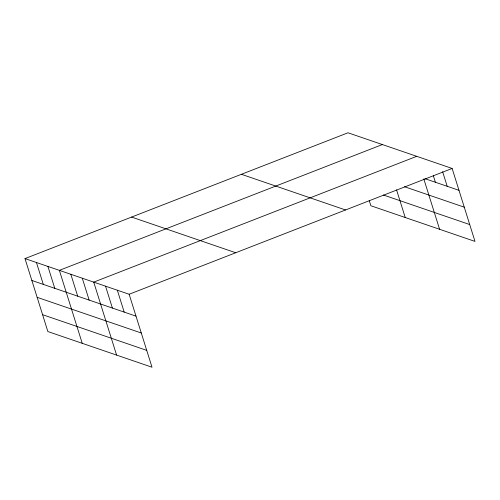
<?xml version="1.0" encoding="UTF-8"?>
<svg xmlns="http://www.w3.org/2000/svg" width="500" height="500" viewBox="0 0 500 500"><rect width="100%" height="100%" fill="white"/><g stroke="black" fill="none" stroke-linecap="round" stroke-linejoin="round"><path stroke-width="0.75" d="M25 258.587L129.144 294.256L152.006 367.219L47.862 331.544L25 258.587L347.994 132.781L452.137 168.456L475 241.412L370.856 205.744L369.25 200.613M382.362 144.556L59.369 270.356L82.231 343.319M416.731 156.325L93.731 282.131L116.594 355.087M129.144 294.256L452.137 168.456M425.062 178.713L458.994 190.338M404.525 186.725L464.275 207.194M383.475 195.019L469.719 224.556M241.406 174.3L345.55 209.969M131.588 217.069L235.731 252.744M31.856 280.469L136 316.144M37.138 297.325L141.281 332.994M42.581 314.688L146.725 350.363M442.619 171.706L447.194 186.294M433.331 175.688L435.387 182.25M423.812 178.944L439.594 229.288M396.544 189.806L405.225 217.512M117.338 290.212L124.194 312.1M105.538 286.175L112.394 308.056M82.275 278.206L89.138 300.087M70.825 274.281L77.681 296.163M47.912 266.431L54.769 288.319M36.456 262.512L43.312 284.394"/></g></svg>
